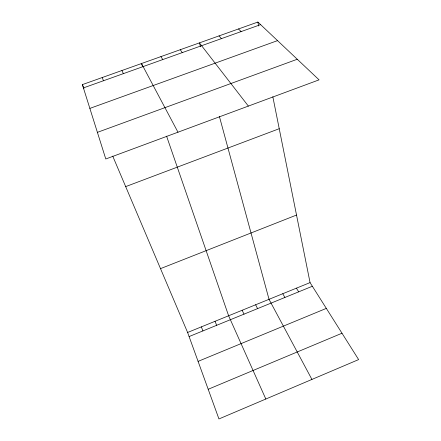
<?xml version="1.0" encoding="UTF-8"?>
<svg xmlns="http://www.w3.org/2000/svg" width="441" height="441" viewBox="0 0 441 441"><rect width="100%" height="100%" fill="white"/><g stroke="black" fill="none" stroke-linecap="round" stroke-linejoin="round"><path stroke-width="0.66" d="M208.196 389.276L341.995 333.231M198.086 361.377L326.323 308.391M310.056 282.609L358.627 359.586L218.945 418.95L187.612 332.47L310.056 282.609L272.83 96.739M189.095 336.56L312.36 286.259M160.507 268.635L296.523 215.048M125.685 186.615L279.236 128.706M97.4 132.355L297.262 59.254M89.859 108.398L277.538 40.627M83.415 87.913L260.609 24.635M82.373 84.611L257.875 22.05L319.075 79.854L105.785 158.986L82.373 84.611L83.977 88.398M238.526 28.946L241.078 31.609M219.045 35.892L221.415 38.632M248.366 106.088L199.426 42.887L200.479 46.779M180.248 49.723L182.249 52.617M160.943 56.602L162.757 59.579M296.446 288.149L298.662 291.848M282.775 293.717L284.897 297.466M311.925 379.431L269.027 299.318L219.42 116.551M177.977 132.201L141.5 63.532L142.608 66.734M255.626 304.775L257.566 308.617M242.153 310.26L244.005 314.152M121.931 70.51L123.359 73.647M265.824 399.028L228.62 315.773L166.582 136.153M112.725 156.103L187.612 332.47M215.015 321.313L216.685 325.304M201.35 326.88L202.926 330.915M102.218 77.539L103.459 80.758M257.875 22.05L258.663 25.997"/></g></svg>
